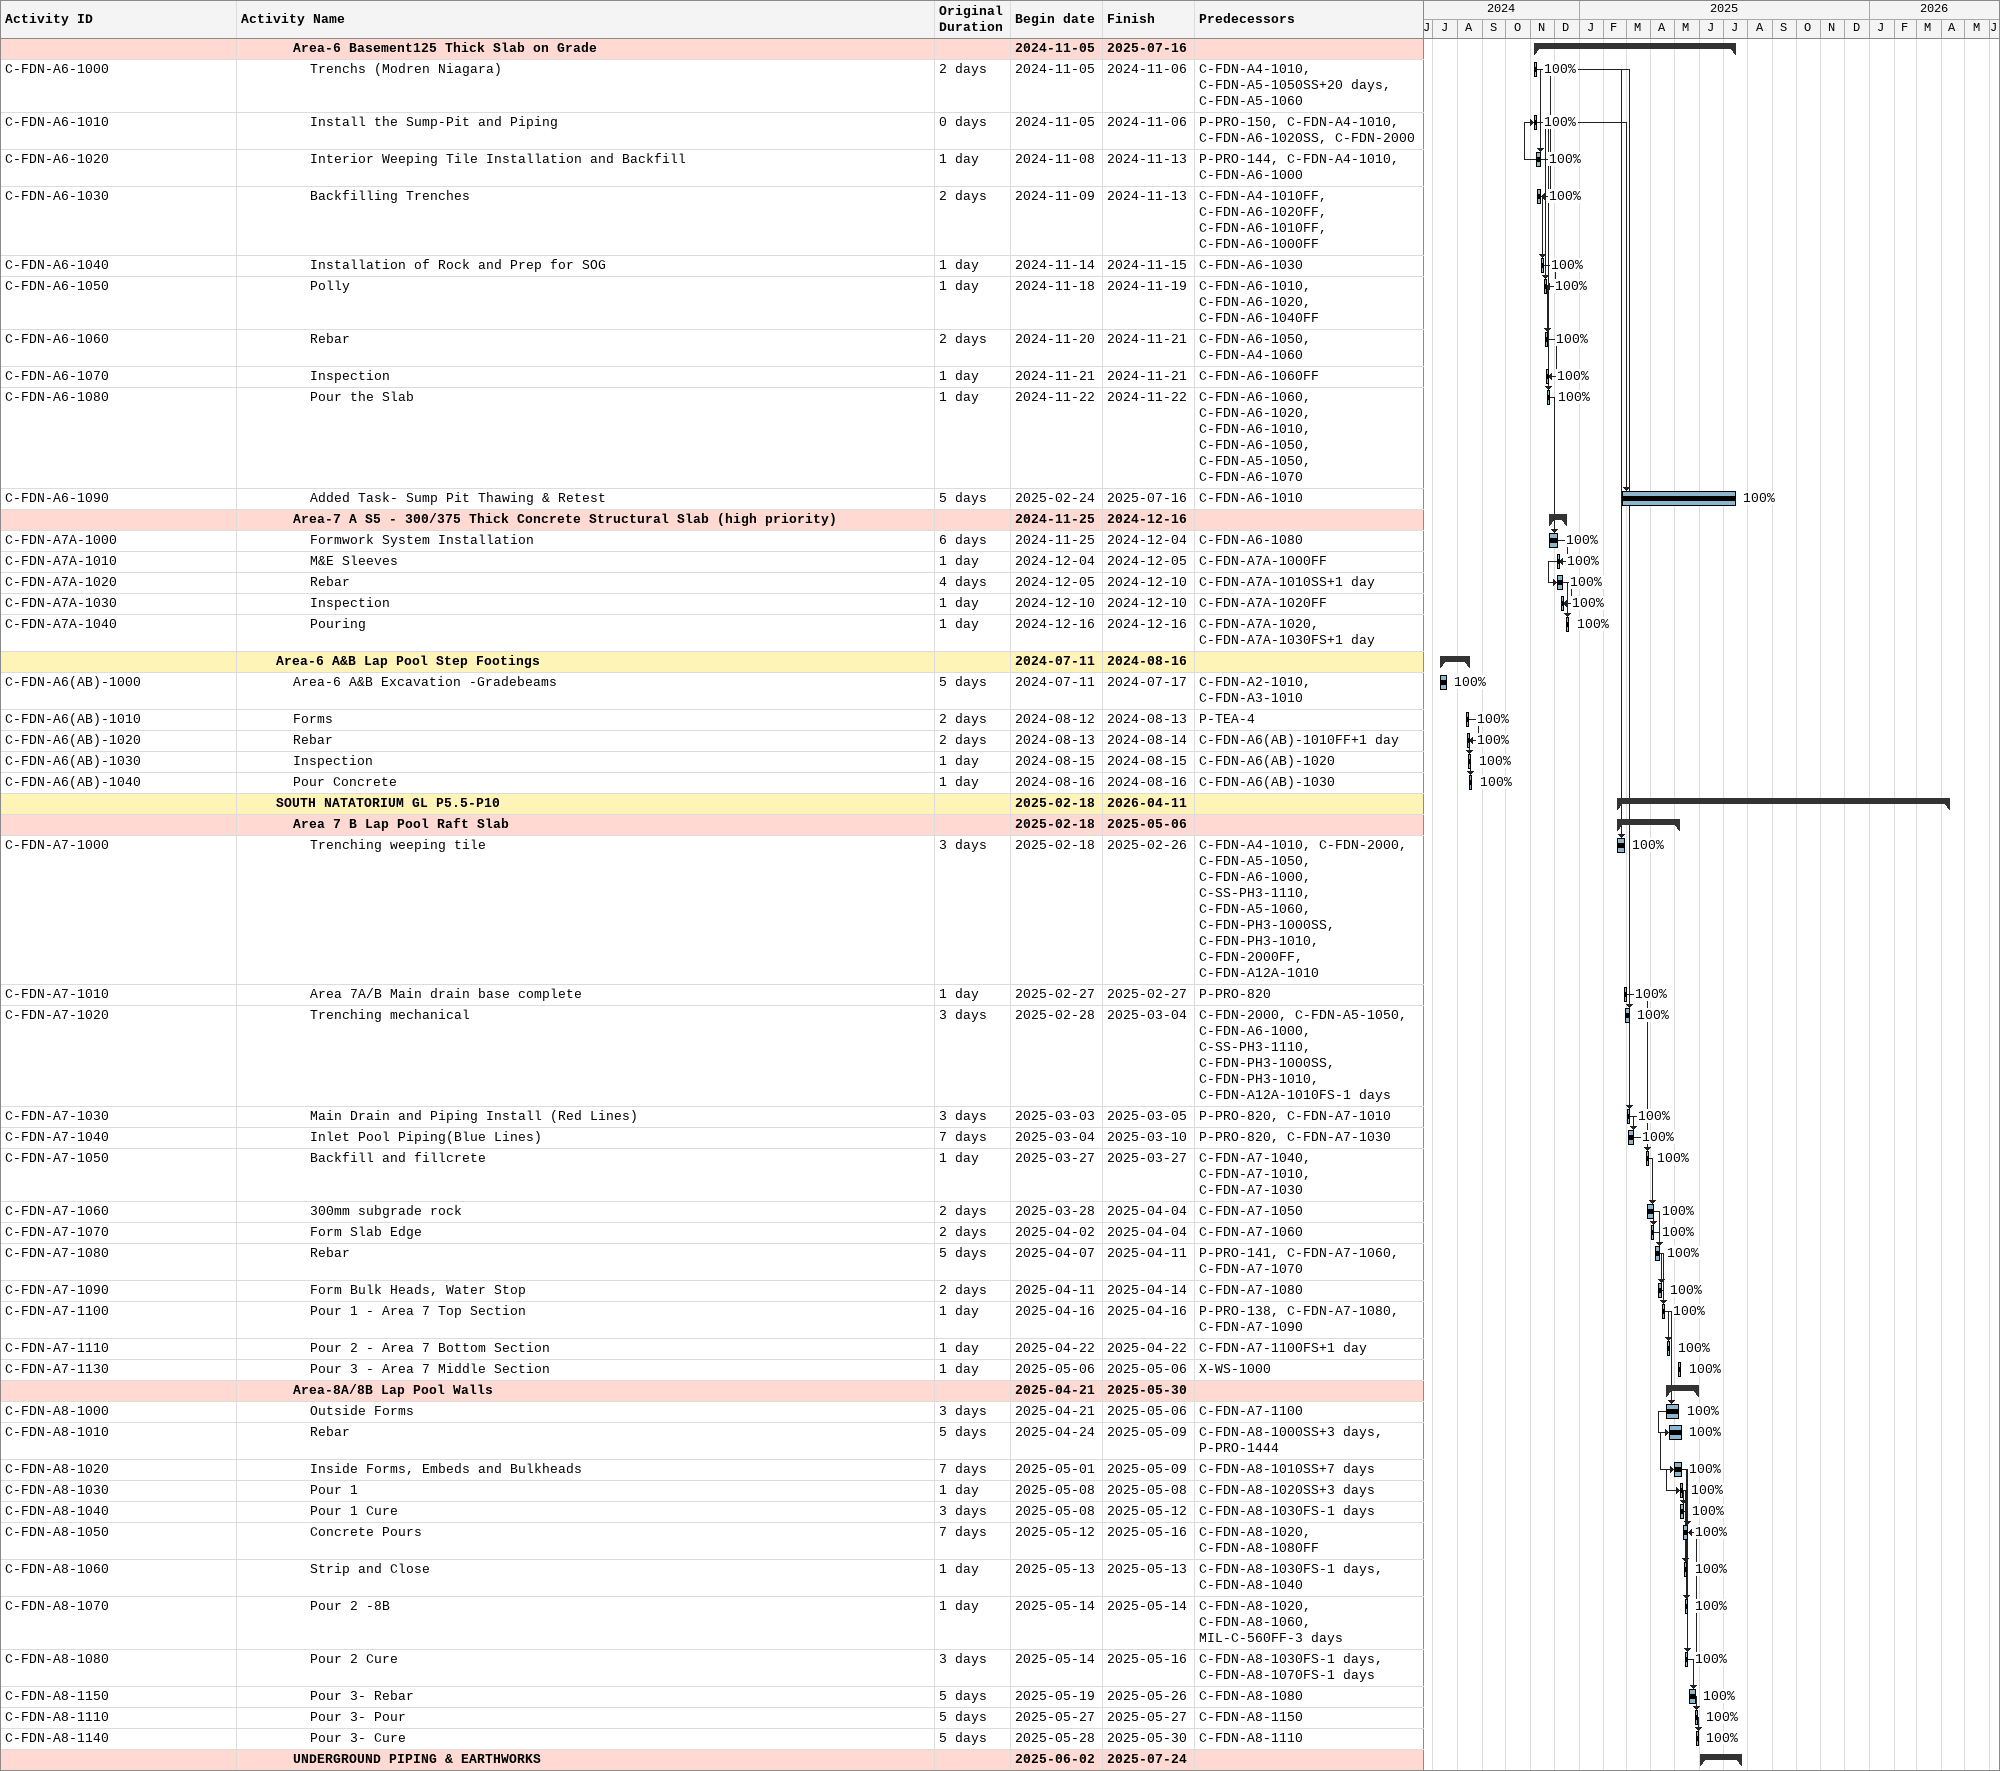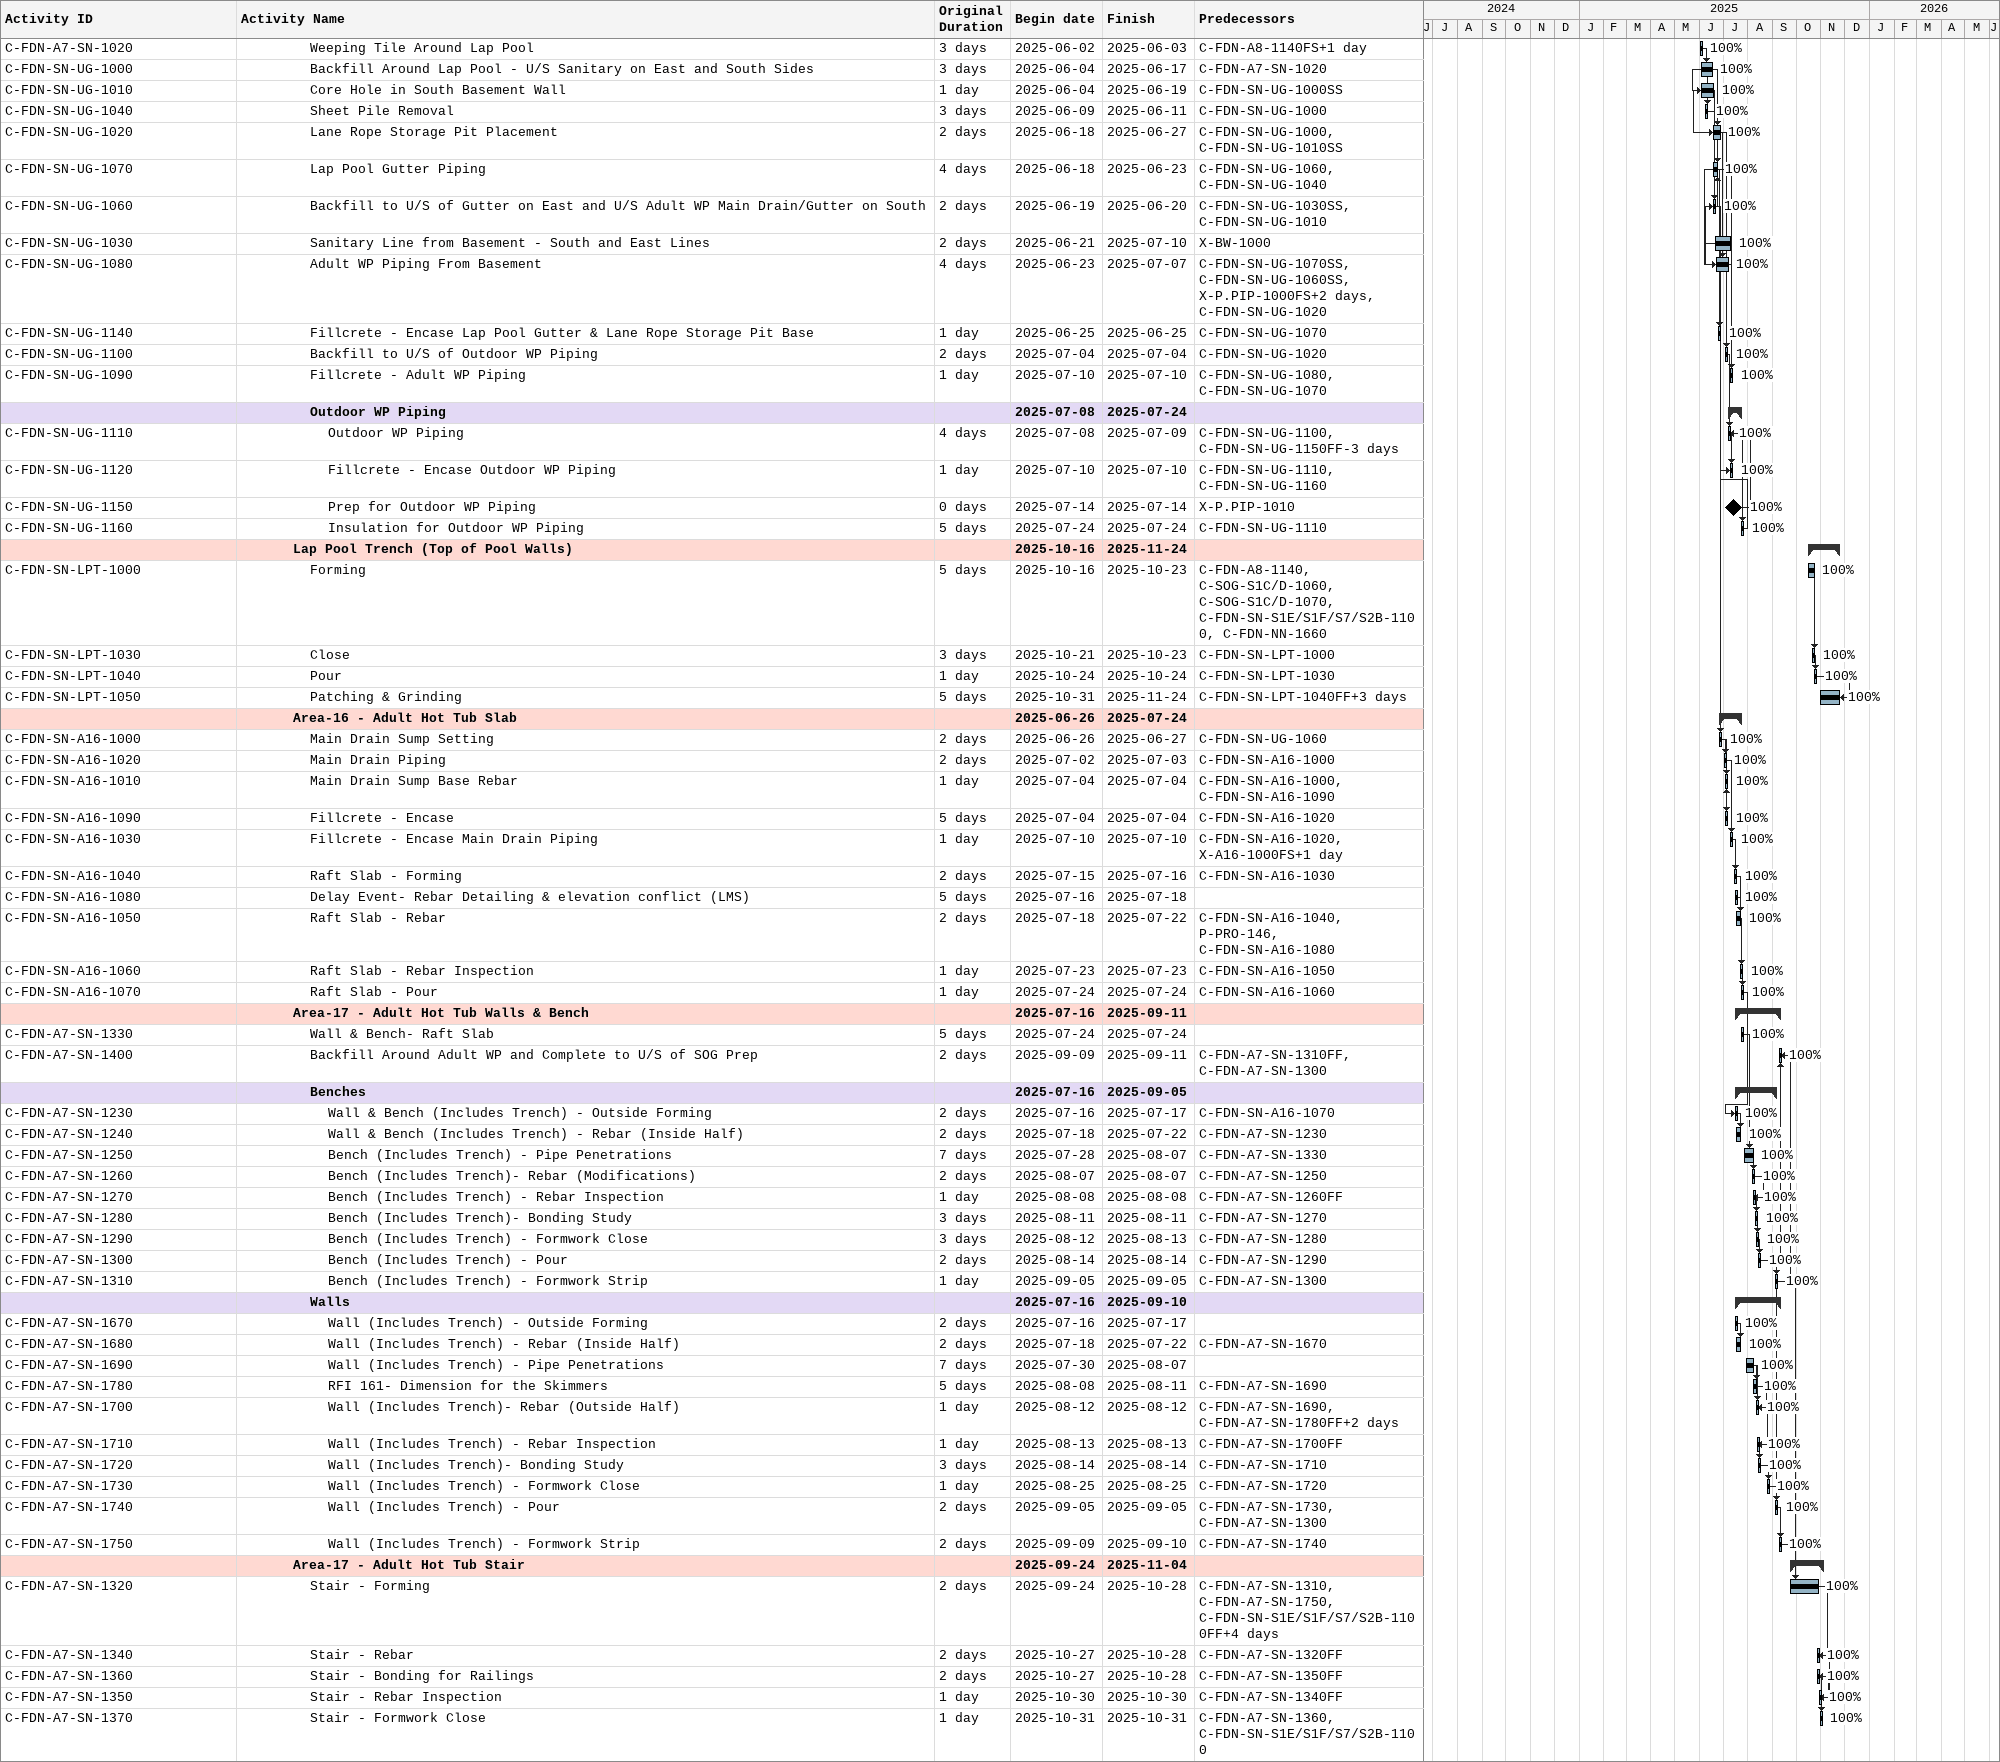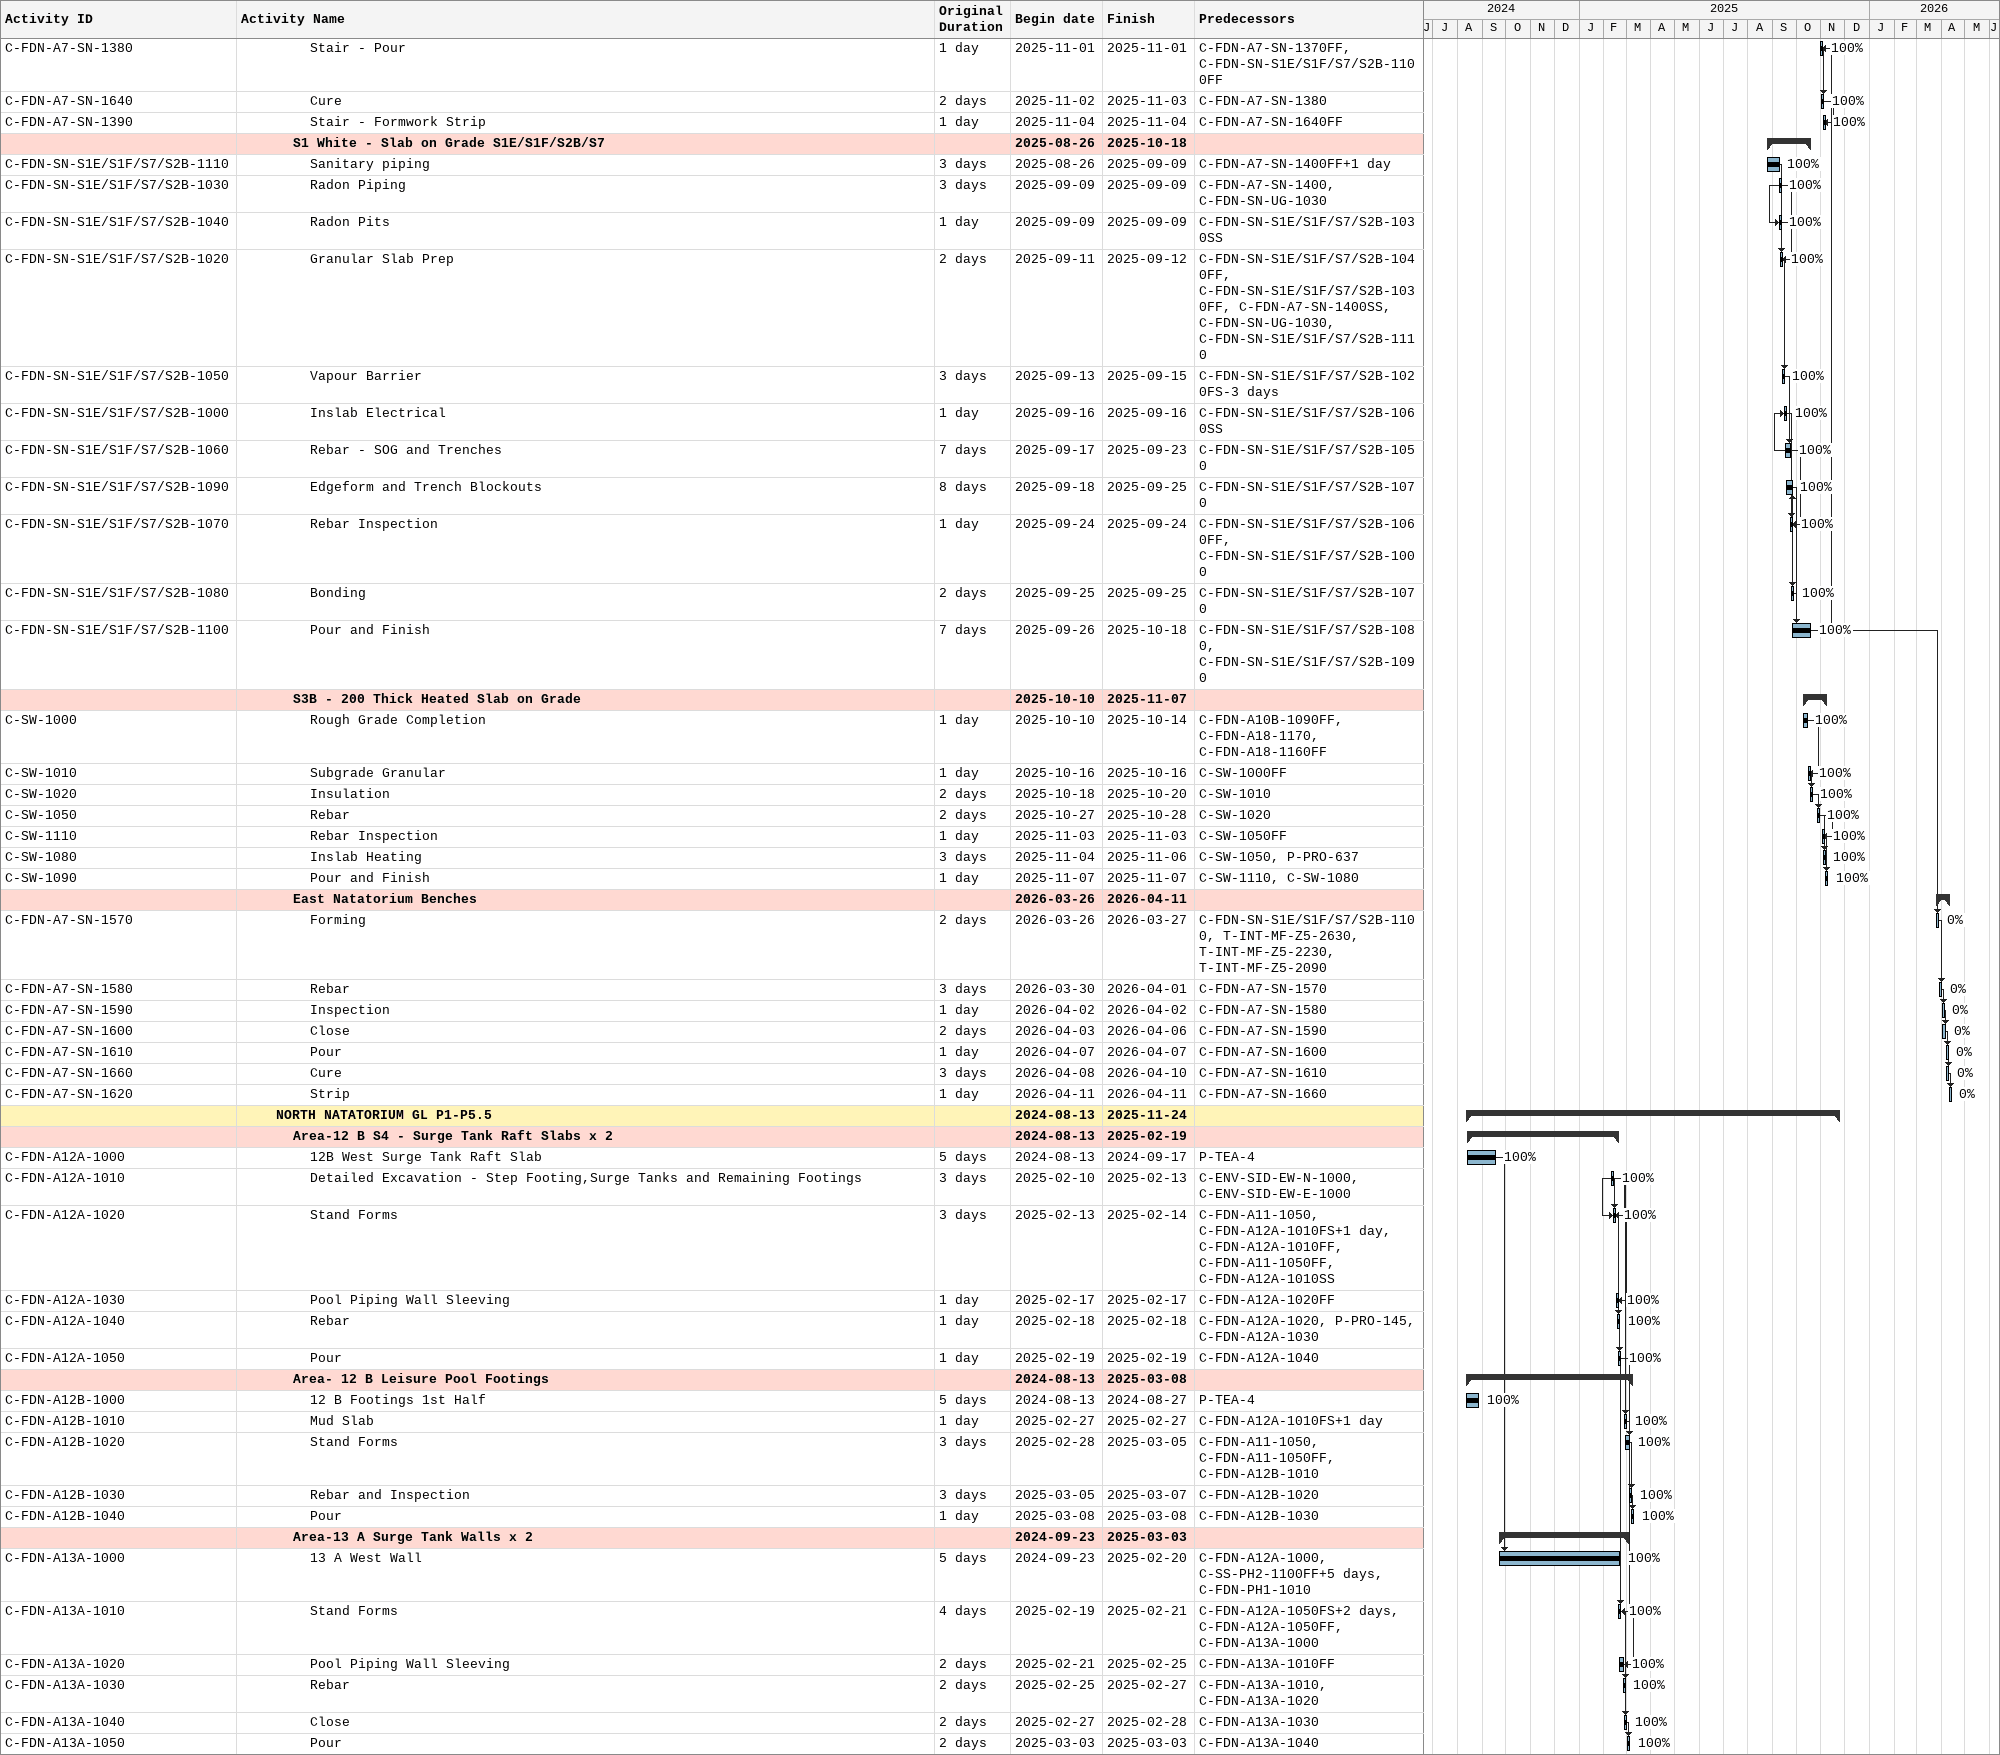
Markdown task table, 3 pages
| ID | Level | Task | Original duration | Start | Finish | Predecessors | % complete |
|---|---|---|---|---|---|---|---|
|  | 4 | **Area-6 Basement125 Thick Slab on Grade** |  | 2024-11-05 | 2025-07-16 |  |  |
| C-FDN-A6-1000 | 5 | Trenchs (Modren Niagara) | 2d | 2024-11-05 | 2024-11-06 | C-FDN-A4-1010, C-FDN-A5-1050SS+20d, C-FDN-A5-1060 | 100 |
| C-FDN-A6-1010 | 5 | Install the Sump-Pit and Piping | 0d | 2024-11-05 | 2024-11-06 | P-PRO-150, C-FDN-A4-1010, C-FDN-A6-1020SS, C-FDN-2000 | 100 |
| C-FDN-A6-1020 | 5 | Interior Weeping Tile Installation and Backfill | 1d | 2024-11-08 | 2024-11-13 | P-PRO-144, C-FDN-A4-1010, C-FDN-A6-1000 | 100 |
| C-FDN-A6-1030 | 5 | Backfilling Trenches | 2d | 2024-11-09 | 2024-11-13 | C-FDN-A4-1010FF, C-FDN-A6-1020FF, C-FDN-A6-1010FF, C-FDN-A6-1000FF | 100 |
| C-FDN-A6-1040 | 5 | Installation of Rock and Prep for SOG | 1d | 2024-11-14 | 2024-11-15 | C-FDN-A6-1030 | 100 |
| C-FDN-A6-1050 | 5 | Polly | 1d | 2024-11-18 | 2024-11-19 | C-FDN-A6-1010, C-FDN-A6-1020, C-FDN-A6-1040FF | 100 |
| C-FDN-A6-1060 | 5 | Rebar | 2d | 2024-11-20 | 2024-11-21 | C-FDN-A6-1050, C-FDN-A4-1060 | 100 |
| C-FDN-A6-1070 | 5 | Inspection | 1d | 2024-11-21 | 2024-11-21 | C-FDN-A6-1060FF | 100 |
| C-FDN-A6-1080 | 5 | Pour the Slab | 1d | 2024-11-22 | 2024-11-22 | C-FDN-A6-1060, C-FDN-A6-1020, C-FDN-A6-1010, C-FDN-A6-1050, C-FDN-A5-1050, C-FDN-A6-1070 | 100 |
| C-FDN-A6-1090 | 5 | Added Task- Sump Pit Thawing & Retest | 5d | 2025-02-24 | 2025-07-16 | C-FDN-A6-1010 | 100 |
|  | 4 | **Area-7 A S5 - 300/375 Thick Concrete Structural Slab (high priority)** |  | 2024-11-25 | 2024-12-16 |  |  |
| C-FDN-A7A-1000 | 5 | Formwork System Installation | 6d | 2024-11-25 | 2024-12-04 | C-FDN-A6-1080 | 100 |
| C-FDN-A7A-1010 | 5 | M&E Sleeves | 1d | 2024-12-04 | 2024-12-05 | C-FDN-A7A-1000FF | 100 |
| C-FDN-A7A-1020 | 5 | Rebar | 4d | 2024-12-05 | 2024-12-10 | C-FDN-A7A-1010SS+1d | 100 |
| C-FDN-A7A-1030 | 5 | Inspection | 1d | 2024-12-10 | 2024-12-10 | C-FDN-A7A-1020FF | 100 |
| C-FDN-A7A-1040 | 5 | Pouring | 1d | 2024-12-16 | 2024-12-16 | C-FDN-A7A-1020, C-FDN-A7A-1030FS+1d | 100 |
|  | 3 | **Area-6 A&B Lap Pool Step Footings** |  | 2024-07-11 | 2024-08-16 |  |  |
| C-FDN-A6(AB)-1000 | 4 | Area-6 A&B Excavation -Gradebeams | 5d | 2024-07-11 | 2024-07-17 | C-FDN-A2-1010, C-FDN-A3-1010 | 100 |
| C-FDN-A6(AB)-1010 | 4 | Forms | 2d | 2024-08-12 | 2024-08-13 | P-TEA-4 | 100 |
| C-FDN-A6(AB)-1020 | 4 | Rebar | 2d | 2024-08-13 | 2024-08-14 | C-FDN-A6(AB)-1010FF+1d | 100 |
| C-FDN-A6(AB)-1030 | 4 | Inspection | 1d | 2024-08-15 | 2024-08-15 | C-FDN-A6(AB)-1020 | 100 |
| C-FDN-A6(AB)-1040 | 4 | Pour Concrete | 1d | 2024-08-16 | 2024-08-16 | C-FDN-A6(AB)-1030 | 100 |
|  | 3 | **SOUTH NATATORIUM GL P5.5-P10** |  | 2025-02-18 | 2026-04-11 |  |  |
|  | 4 | **Area 7 B Lap Pool Raft Slab** |  | 2025-02-18 | 2025-05-06 |  |  |
| C-FDN-A7-1000 | 5 | Trenching weeping tile | 3d | 2025-02-18 | 2025-02-26 | C-FDN-A4-1010, C-FDN-2000, C-FDN-A5-1050, C-FDN-A6-1000, C-SS-PH3-1110, C-FDN-A5-1060, C-FDN-PH3-1000SS, C-FDN-PH3-1010, C-FDN-2000FF, C-FDN-A12A-1010 | 100 |
| C-FDN-A7-1010 | 5 | Area 7A/B Main drain base complete | 1d | 2025-02-27 | 2025-02-27 | P-PRO-820 | 100 |
| C-FDN-A7-1020 | 5 | Trenching mechanical | 3d | 2025-02-28 | 2025-03-04 | C-FDN-2000, C-FDN-A5-1050, C-FDN-A6-1000, C-SS-PH3-1110, C-FDN-PH3-1000SS, C-FDN-PH3-1010, C-FDN-A12A-1010FS-1d | 100 |
| C-FDN-A7-1030 | 5 | Main Drain and Piping Install (Red Lines) | 3d | 2025-03-03 | 2025-03-05 | P-PRO-820, C-FDN-A7-1010 | 100 |
| C-FDN-A7-1040 | 5 | Inlet Pool Piping(Blue Lines) | 7d | 2025-03-04 | 2025-03-10 | P-PRO-820, C-FDN-A7-1030 | 100 |
| C-FDN-A7-1050 | 5 | Backfill and fillcrete | 1d | 2025-03-27 | 2025-03-27 | C-FDN-A7-1040, C-FDN-A7-1010, C-FDN-A7-1030 | 100 |
| C-FDN-A7-1060 | 5 | 300mm subgrade rock | 2d | 2025-03-28 | 2025-04-04 | C-FDN-A7-1050 | 100 |
| C-FDN-A7-1070 | 5 | Form Slab Edge | 2d | 2025-04-02 | 2025-04-04 | C-FDN-A7-1060 | 100 |
| C-FDN-A7-1080 | 5 | Rebar | 5d | 2025-04-07 | 2025-04-11 | P-PRO-141, C-FDN-A7-1060, C-FDN-A7-1070 | 100 |
| C-FDN-A7-1090 | 5 | Form Bulk Heads, Water Stop | 2d | 2025-04-11 | 2025-04-14 | C-FDN-A7-1080 | 100 |
| C-FDN-A7-1100 | 5 | Pour 1 - Area 7 Top Section | 1d | 2025-04-16 | 2025-04-16 | P-PRO-138, C-FDN-A7-1080, C-FDN-A7-1090 | 100 |
| C-FDN-A7-1110 | 5 | Pour 2 - Area 7 Bottom Section | 1d | 2025-04-22 | 2025-04-22 | C-FDN-A7-1100FS+1d | 100 |
| C-FDN-A7-1130 | 5 | Pour 3 - Area 7 Middle Section | 1d | 2025-05-06 | 2025-05-06 | X-WS-1000 | 100 |
|  | 4 | **Area-8A/8B Lap Pool Walls** |  | 2025-04-21 | 2025-05-30 |  |  |
| C-FDN-A8-1000 | 5 | Outside Forms | 3d | 2025-04-21 | 2025-05-06 | C-FDN-A7-1100 | 100 |
| C-FDN-A8-1010 | 5 | Rebar | 5d | 2025-04-24 | 2025-05-09 | C-FDN-A8-1000SS+3d, P-PRO-1444 | 100 |
| C-FDN-A8-1020 | 5 | Inside Forms, Embeds and Bulkheads | 7d | 2025-05-01 | 2025-05-09 | C-FDN-A8-1010SS+7d | 100 |
| C-FDN-A8-1030 | 5 | Pour 1 | 1d | 2025-05-08 | 2025-05-08 | C-FDN-A8-1020SS+3d | 100 |
| C-FDN-A8-1040 | 5 | Pour 1 Cure | 3d | 2025-05-08 | 2025-05-12 | C-FDN-A8-1030FS-1d | 100 |
| C-FDN-A8-1050 | 5 | Concrete Pours | 7d | 2025-05-12 | 2025-05-16 | C-FDN-A8-1020, C-FDN-A8-1080FF | 100 |
| C-FDN-A8-1060 | 5 | Strip and Close | 1d | 2025-05-13 | 2025-05-13 | C-FDN-A8-1030FS-1d, C-FDN-A8-1040 | 100 |
| C-FDN-A8-1070 | 5 | Pour 2 -8B | 1d | 2025-05-14 | 2025-05-14 | C-FDN-A8-1020, C-FDN-A8-1060, MIL-C-560FF-3d | 100 |
| C-FDN-A8-1080 | 5 | Pour 2 Cure | 3d | 2025-05-14 | 2025-05-16 | C-FDN-A8-1030FS-1d, C-FDN-A8-1070FS-1d | 100 |
| C-FDN-A8-1150 | 5 | Pour 3- Rebar | 5d | 2025-05-19 | 2025-05-26 | C-FDN-A8-1080 | 100 |
| C-FDN-A8-1110 | 5 | Pour 3- Pour | 5d | 2025-05-27 | 2025-05-27 | C-FDN-A8-1150 | 100 |
| C-FDN-A8-1140 | 5 | Pour 3- Cure | 5d | 2025-05-28 | 2025-05-30 | C-FDN-A8-1110 | 100 |
|  | 4 | **UNDERGROUND PIPING & EARTHWORKS** |  | 2025-06-02 | 2025-07-24 |  |  |
| C-FDN-A7-SN-1020 | 5 | Weeping Tile Around Lap Pool | 3d | 2025-06-02 | 2025-06-03 | C-FDN-A8-1140FS+1d | 100 |
| C-FDN-SN-UG-1000 | 5 | Backfill Around Lap Pool - U/S Sanitary on East and South Sides | 3d | 2025-06-04 | 2025-06-17 | C-FDN-A7-SN-1020 | 100 |
| C-FDN-SN-UG-1010 | 5 | Core Hole in South Basement Wall | 1d | 2025-06-04 | 2025-06-19 | C-FDN-SN-UG-1000SS | 100 |
| C-FDN-SN-UG-1040 | 5 | Sheet Pile Removal | 3d | 2025-06-09 | 2025-06-11 | C-FDN-SN-UG-1000 | 100 |
| C-FDN-SN-UG-1020 | 5 | Lane Rope Storage Pit Placement | 2d | 2025-06-18 | 2025-06-27 | C-FDN-SN-UG-1000, C-FDN-SN-UG-1010SS | 100 |
| C-FDN-SN-UG-1070 | 5 | Lap Pool Gutter Piping | 4d | 2025-06-18 | 2025-06-23 | C-FDN-SN-UG-1060, C-FDN-SN-UG-1040 | 100 |
| C-FDN-SN-UG-1060 | 5 | Backfill to U/S of Gutter on East and U/S Adult WP Main Drain/Gutter on South | 2d | 2025-06-19 | 2025-06-20 | C-FDN-SN-UG-1030SS, C-FDN-SN-UG-1010 | 100 |
| C-FDN-SN-UG-1030 | 5 | Sanitary Line from Basement - South and East Lines | 2d | 2025-06-21 | 2025-07-10 | X-BW-1000 | 100 |
| C-FDN-SN-UG-1080 | 5 | Adult WP Piping From Basement | 4d | 2025-06-23 | 2025-07-07 | C-FDN-SN-UG-1070SS, C-FDN-SN-UG-1060SS, X-P.PIP-1000FS+2d, C-FDN-SN-UG-1020 | 100 |
| C-FDN-SN-UG-1140 | 5 | Fillcrete - Encase Lap Pool Gutter & Lane Rope Storage Pit Base | 1d | 2025-06-25 | 2025-06-25 | C-FDN-SN-UG-1070 | 100 |
| C-FDN-SN-UG-1100 | 5 | Backfill to U/S of Outdoor WP Piping | 2d | 2025-07-04 | 2025-07-04 | C-FDN-SN-UG-1020 | 100 |
| C-FDN-SN-UG-1090 | 5 | Fillcrete - Adult WP Piping | 1d | 2025-07-10 | 2025-07-10 | C-FDN-SN-UG-1080, C-FDN-SN-UG-1070 | 100 |
|  | 5 | **Outdoor WP Piping** |  | 2025-07-08 | 2025-07-24 |  |  |
| C-FDN-SN-UG-1110 | 6 | Outdoor WP Piping | 4d | 2025-07-08 | 2025-07-09 | C-FDN-SN-UG-1100, C-FDN-SN-UG-1150FF-3d | 100 |
| C-FDN-SN-UG-1120 | 6 | Fillcrete - Encase Outdoor WP Piping | 1d | 2025-07-10 | 2025-07-10 | C-FDN-SN-UG-1110, C-FDN-SN-UG-1160 | 100 |
| C-FDN-SN-UG-1150 | 6 | Prep for Outdoor WP Piping | 0d | 2025-07-14 | 2025-07-14 | X-P.PIP-1010 | 100 |
| C-FDN-SN-UG-1160 | 6 | Insulation for Outdoor WP Piping | 5d | 2025-07-24 | 2025-07-24 | C-FDN-SN-UG-1110 | 100 |
|  | 4 | **Lap Pool Trench (Top of Pool Walls)** |  | 2025-10-16 | 2025-11-24 |  |  |
| C-FDN-SN-LPT-1000 | 5 | Forming | 5d | 2025-10-16 | 2025-10-23 | C-FDN-A8-1140, C-SOG-S1C/D-1060, C-SOG-S1C/D-1070, C-FDN-SN-S1E/S1F/S7/S2B-1100, C-FDN-NN-1660 | 100 |
| C-FDN-SN-LPT-1030 | 5 | Close | 3d | 2025-10-21 | 2025-10-23 | C-FDN-SN-LPT-1000 | 100 |
| C-FDN-SN-LPT-1040 | 5 | Pour | 1d | 2025-10-24 | 2025-10-24 | C-FDN-SN-LPT-1030 | 100 |
| C-FDN-SN-LPT-1050 | 5 | Patching & Grinding | 5d | 2025-10-31 | 2025-11-24 | C-FDN-SN-LPT-1040FF+3d | 100 |
|  | 4 | **Area-16 - Adult Hot Tub Slab** |  | 2025-06-26 | 2025-07-24 |  |  |
| C-FDN-SN-A16-1000 | 5 | Main Drain Sump Setting | 2d | 2025-06-26 | 2025-06-27 | C-FDN-SN-UG-1060 | 100 |
| C-FDN-SN-A16-1020 | 5 | Main Drain Piping | 2d | 2025-07-02 | 2025-07-03 | C-FDN-SN-A16-1000 | 100 |
| C-FDN-SN-A16-1010 | 5 | Main Drain Sump Base Rebar | 1d | 2025-07-04 | 2025-07-04 | C-FDN-SN-A16-1000, C-FDN-SN-A16-1090 | 100 |
| C-FDN-SN-A16-1090 | 5 | Fillcrete - Encase | 5d | 2025-07-04 | 2025-07-04 | C-FDN-SN-A16-1020 | 100 |
| C-FDN-SN-A16-1030 | 5 | Fillcrete - Encase Main Drain Piping | 1d | 2025-07-10 | 2025-07-10 | C-FDN-SN-A16-1020, X-A16-1000FS+1d | 100 |
| C-FDN-SN-A16-1040 | 5 | Raft Slab - Forming | 2d | 2025-07-15 | 2025-07-16 | C-FDN-SN-A16-1030 | 100 |
| C-FDN-SN-A16-1080 | 5 | Delay Event- Rebar Detailing & elevation conflict (LMS) | 5d | 2025-07-16 | 2025-07-18 |  | 100 |
| C-FDN-SN-A16-1050 | 5 | Raft Slab - Rebar | 2d | 2025-07-18 | 2025-07-22 | C-FDN-SN-A16-1040, P-PRO-146, C-FDN-SN-A16-1080 | 100 |
| C-FDN-SN-A16-1060 | 5 | Raft Slab - Rebar Inspection | 1d | 2025-07-23 | 2025-07-23 | C-FDN-SN-A16-1050 | 100 |
| C-FDN-SN-A16-1070 | 5 | Raft Slab - Pour | 1d | 2025-07-24 | 2025-07-24 | C-FDN-SN-A16-1060 | 100 |
|  | 4 | **Area-17 - Adult Hot Tub Walls & Bench** |  | 2025-07-16 | 2025-09-11 |  |  |
| C-FDN-A7-SN-1330 | 5 | Wall & Bench- Raft Slab | 5d | 2025-07-24 | 2025-07-24 |  | 100 |
| C-FDN-A7-SN-1400 | 5 | Backfill Around Adult WP and Complete to U/S of SOG Prep | 2d | 2025-09-09 | 2025-09-11 | C-FDN-A7-SN-1310FF, C-FDN-A7-SN-1300 | 100 |
|  | 5 | **Benches** |  | 2025-07-16 | 2025-09-05 |  |  |
| C-FDN-A7-SN-1230 | 6 | Wall & Bench (Includes Trench) - Outside Forming | 2d | 2025-07-16 | 2025-07-17 | C-FDN-SN-A16-1070 | 100 |
| C-FDN-A7-SN-1240 | 6 | Wall & Bench (Includes Trench) - Rebar (Inside Half) | 2d | 2025-07-18 | 2025-07-22 | C-FDN-A7-SN-1230 | 100 |
| C-FDN-A7-SN-1250 | 6 | Bench (Includes Trench) - Pipe Penetrations | 7d | 2025-07-28 | 2025-08-07 | C-FDN-A7-SN-1330 | 100 |
| C-FDN-A7-SN-1260 | 6 | Bench (Includes Trench)- Rebar (Modifications) | 2d | 2025-08-07 | 2025-08-07 | C-FDN-A7-SN-1250 | 100 |
| C-FDN-A7-SN-1270 | 6 | Bench (Includes Trench) - Rebar Inspection | 1d | 2025-08-08 | 2025-08-08 | C-FDN-A7-SN-1260FF | 100 |
| C-FDN-A7-SN-1280 | 6 | Bench (Includes Trench)- Bonding Study | 3d | 2025-08-11 | 2025-08-11 | C-FDN-A7-SN-1270 | 100 |
| C-FDN-A7-SN-1290 | 6 | Bench (Includes Trench) - Formwork Close | 3d | 2025-08-12 | 2025-08-13 | C-FDN-A7-SN-1280 | 100 |
| C-FDN-A7-SN-1300 | 6 | Bench (Includes Trench) - Pour | 2d | 2025-08-14 | 2025-08-14 | C-FDN-A7-SN-1290 | 100 |
| C-FDN-A7-SN-1310 | 6 | Bench (Includes Trench) - Formwork Strip | 1d | 2025-09-05 | 2025-09-05 | C-FDN-A7-SN-1300 | 100 |
|  | 5 | **Walls** |  | 2025-07-16 | 2025-09-10 |  |  |
| C-FDN-A7-SN-1670 | 6 | Wall (Includes Trench) - Outside Forming | 2d | 2025-07-16 | 2025-07-17 |  | 100 |
| C-FDN-A7-SN-1680 | 6 | Wall (Includes Trench) - Rebar (Inside Half) | 2d | 2025-07-18 | 2025-07-22 | C-FDN-A7-SN-1670 | 100 |
| C-FDN-A7-SN-1690 | 6 | Wall (Includes Trench) - Pipe Penetrations | 7d | 2025-07-30 | 2025-08-07 |  | 100 |
| C-FDN-A7-SN-1780 | 6 | RFI 161- Dimension for the Skimmers | 5d | 2025-08-08 | 2025-08-11 | C-FDN-A7-SN-1690 | 100 |
| C-FDN-A7-SN-1700 | 6 | Wall (Includes Trench)- Rebar (Outside Half) | 1d | 2025-08-12 | 2025-08-12 | C-FDN-A7-SN-1690, C-FDN-A7-SN-1780FF+2d | 100 |
| C-FDN-A7-SN-1710 | 6 | Wall (Includes Trench) - Rebar Inspection | 1d | 2025-08-13 | 2025-08-13 | C-FDN-A7-SN-1700FF | 100 |
| C-FDN-A7-SN-1720 | 6 | Wall (Includes Trench)- Bonding Study | 3d | 2025-08-14 | 2025-08-14 | C-FDN-A7-SN-1710 | 100 |
| C-FDN-A7-SN-1730 | 6 | Wall (Includes Trench) - Formwork Close | 1d | 2025-08-25 | 2025-08-25 | C-FDN-A7-SN-1720 | 100 |
| C-FDN-A7-SN-1740 | 6 | Wall (Includes Trench) - Pour | 2d | 2025-09-05 | 2025-09-05 | C-FDN-A7-SN-1730, C-FDN-A7-SN-1300 | 100 |
| C-FDN-A7-SN-1750 | 6 | Wall (Includes Trench) - Formwork Strip | 2d | 2025-09-09 | 2025-09-10 | C-FDN-A7-SN-1740 | 100 |
|  | 4 | **Area-17 - Adult Hot Tub Stair** |  | 2025-09-24 | 2025-11-04 |  |  |
| C-FDN-A7-SN-1320 | 5 | Stair - Forming | 2d | 2025-09-24 | 2025-10-28 | C-FDN-A7-SN-1310, C-FDN-A7-SN-1750, C-FDN-SN-S1E/S1F/S7/S2B-1100FF+4d | 100 |
| C-FDN-A7-SN-1340 | 5 | Stair - Rebar | 2d | 2025-10-27 | 2025-10-28 | C-FDN-A7-SN-1320FF | 100 |
| C-FDN-A7-SN-1360 | 5 | Stair - Bonding for Railings | 2d | 2025-10-27 | 2025-10-28 | C-FDN-A7-SN-1350FF | 100 |
| C-FDN-A7-SN-1350 | 5 | Stair - Rebar Inspection | 1d | 2025-10-30 | 2025-10-30 | C-FDN-A7-SN-1340FF | 100 |
| C-FDN-A7-SN-1370 | 5 | Stair - Formwork Close | 1d | 2025-10-31 | 2025-10-31 | C-FDN-A7-SN-1360, C-FDN-SN-S1E/S1F/S7/S2B-1100 | 100 |
| C-FDN-A7-SN-1380 | 5 | Stair - Pour | 1d | 2025-11-01 | 2025-11-01 | C-FDN-A7-SN-1370FF, C-FDN-SN-S1E/S1F/S7/S2B-1100FF | 100 |
| C-FDN-A7-SN-1640 | 5 | Cure | 2d | 2025-11-02 | 2025-11-03 | C-FDN-A7-SN-1380 | 100 |
| C-FDN-A7-SN-1390 | 5 | Stair - Formwork Strip | 1d | 2025-11-04 | 2025-11-04 | C-FDN-A7-SN-1640FF | 100 |
|  | 4 | **S1 White - Slab on Grade S1E/S1F/S2B/S7** |  | 2025-08-26 | 2025-10-18 |  |  |
| C-FDN-SN-S1E/S1F/S7/S2B-1110 | 5 | Sanitary piping | 3d | 2025-08-26 | 2025-09-09 | C-FDN-A7-SN-1400FF+1d | 100 |
| C-FDN-SN-S1E/S1F/S7/S2B-1030 | 5 | Radon Piping | 3d | 2025-09-09 | 2025-09-09 | C-FDN-A7-SN-1400, C-FDN-SN-UG-1030 | 100 |
| C-FDN-SN-S1E/S1F/S7/S2B-1040 | 5 | Radon Pits | 1d | 2025-09-09 | 2025-09-09 | C-FDN-SN-S1E/S1F/S7/S2B-1030SS | 100 |
| C-FDN-SN-S1E/S1F/S7/S2B-1020 | 5 | Granular Slab Prep | 2d | 2025-09-11 | 2025-09-12 | C-FDN-SN-S1E/S1F/S7/S2B-1040FF, C-FDN-SN-S1E/S1F/S7/S2B-1030FF, C-FDN-A7-SN-1400SS, C-FDN-SN-UG-1030, C-FDN-SN-S1E/S1F/S7/S2B-1110 | 100 |
| C-FDN-SN-S1E/S1F/S7/S2B-1050 | 5 | Vapour Barrier | 3d | 2025-09-13 | 2025-09-15 | C-FDN-SN-S1E/S1F/S7/S2B-1020FS-3d | 100 |
| C-FDN-SN-S1E/S1F/S7/S2B-1000 | 5 | Inslab Electrical | 1d | 2025-09-16 | 2025-09-16 | C-FDN-SN-S1E/S1F/S7/S2B-1060SS | 100 |
| C-FDN-SN-S1E/S1F/S7/S2B-1060 | 5 | Rebar - SOG and Trenches | 7d | 2025-09-17 | 2025-09-23 | C-FDN-SN-S1E/S1F/S7/S2B-1050 | 100 |
| C-FDN-SN-S1E/S1F/S7/S2B-1090 | 5 | Edgeform and Trench Blockouts | 8d | 2025-09-18 | 2025-09-25 | C-FDN-SN-S1E/S1F/S7/S2B-1070 | 100 |
| C-FDN-SN-S1E/S1F/S7/S2B-1070 | 5 | Rebar Inspection | 1d | 2025-09-24 | 2025-09-24 | C-FDN-SN-S1E/S1F/S7/S2B-1060FF, C-FDN-SN-S1E/S1F/S7/S2B-1000 | 100 |
| C-FDN-SN-S1E/S1F/S7/S2B-1080 | 5 | Bonding | 2d | 2025-09-25 | 2025-09-25 | C-FDN-SN-S1E/S1F/S7/S2B-1070 | 100 |
| C-FDN-SN-S1E/S1F/S7/S2B-1100 | 5 | Pour and Finish | 7d | 2025-09-26 | 2025-10-18 | C-FDN-SN-S1E/S1F/S7/S2B-1080, C-FDN-SN-S1E/S1F/S7/S2B-1090 | 100 |
|  | 4 | **S3B - 200 Thick Heated Slab on Grade** |  | 2025-10-10 | 2025-11-07 |  |  |
| C-SW-1000 | 5 | Rough Grade Completion | 1d | 2025-10-10 | 2025-10-14 | C-FDN-A10B-1090FF, C-FDN-A18-1170, C-FDN-A18-1160FF | 100 |
| C-SW-1010 | 5 | Subgrade Granular | 1d | 2025-10-16 | 2025-10-16 | C-SW-1000FF | 100 |
| C-SW-1020 | 5 | Insulation | 2d | 2025-10-18 | 2025-10-20 | C-SW-1010 | 100 |
| C-SW-1050 | 5 | Rebar | 2d | 2025-10-27 | 2025-10-28 | C-SW-1020 | 100 |
| C-SW-1110 | 5 | Rebar Inspection | 1d | 2025-11-03 | 2025-11-03 | C-SW-1050FF | 100 |
| C-SW-1080 | 5 | Inslab Heating | 3d | 2025-11-04 | 2025-11-06 | C-SW-1050, P-PRO-637 | 100 |
| C-SW-1090 | 5 | Pour and Finish | 1d | 2025-11-07 | 2025-11-07 | C-SW-1110, C-SW-1080 | 100 |
|  | 4 | **East Natatorium Benches** |  | 2026-03-26 | 2026-04-11 |  |  |
| C-FDN-A7-SN-1570 | 5 | Forming | 2d | 2026-03-26 | 2026-03-27 | C-FDN-SN-S1E/S1F/S7/S2B-1100, T-INT-MF-Z5-2630, T-INT-MF-Z5-2230, T-INT-MF-Z5-2090 | 0 |
| C-FDN-A7-SN-1580 | 5 | Rebar | 3d | 2026-03-30 | 2026-04-01 | C-FDN-A7-SN-1570 | 0 |
| C-FDN-A7-SN-1590 | 5 | Inspection | 1d | 2026-04-02 | 2026-04-02 | C-FDN-A7-SN-1580 | 0 |
| C-FDN-A7-SN-1600 | 5 | Close | 2d | 2026-04-03 | 2026-04-06 | C-FDN-A7-SN-1590 | 0 |
| C-FDN-A7-SN-1610 | 5 | Pour | 1d | 2026-04-07 | 2026-04-07 | C-FDN-A7-SN-1600 | 0 |
| C-FDN-A7-SN-1660 | 5 | Cure | 3d | 2026-04-08 | 2026-04-10 | C-FDN-A7-SN-1610 | 0 |
| C-FDN-A7-SN-1620 | 5 | Strip | 1d | 2026-04-11 | 2026-04-11 | C-FDN-A7-SN-1660 | 0 |
|  | 3 | **NORTH NATATORIUM GL P1-P5.5** |  | 2024-08-13 | 2025-11-24 |  |  |
|  | 4 | **Area-12 B S4 - Surge Tank Raft Slabs x 2** |  | 2024-08-13 | 2025-02-19 |  |  |
| C-FDN-A12A-1000 | 5 | 12B West Surge Tank Raft Slab | 5d | 2024-08-13 | 2024-09-17 | P-TEA-4 | 100 |
| C-FDN-A12A-1010 | 5 | Detailed Excavation - Step Footing,Surge Tanks and Remaining Footings | 3d | 2025-02-10 | 2025-02-13 | C-ENV-SID-EW-N-1000, C-ENV-SID-EW-E-1000 | 100 |
| C-FDN-A12A-1020 | 5 | Stand Forms | 3d | 2025-02-13 | 2025-02-14 | C-FDN-A11-1050, C-FDN-A12A-1010FS+1d, C-FDN-A12A-1010FF, C-FDN-A11-1050FF, C-FDN-A12A-1010SS | 100 |
| C-FDN-A12A-1030 | 5 | Pool Piping Wall Sleeving | 1d | 2025-02-17 | 2025-02-17 | C-FDN-A12A-1020FF | 100 |
| C-FDN-A12A-1040 | 5 | Rebar | 1d | 2025-02-18 | 2025-02-18 | C-FDN-A12A-1020, P-PRO-145, C-FDN-A12A-1030 | 100 |
| C-FDN-A12A-1050 | 5 | Pour | 1d | 2025-02-19 | 2025-02-19 | C-FDN-A12A-1040 | 100 |
|  | 4 | **Area- 12 B Leisure Pool Footings** |  | 2024-08-13 | 2025-03-08 |  |  |
| C-FDN-A12B-1000 | 5 | 12 B Footings 1st Half | 5d | 2024-08-13 | 2024-08-27 | P-TEA-4 | 100 |
| C-FDN-A12B-1010 | 5 | Mud Slab | 1d | 2025-02-27 | 2025-02-27 | C-FDN-A12A-1010FS+1d | 100 |
| C-FDN-A12B-1020 | 5 | Stand Forms | 3d | 2025-02-28 | 2025-03-05 | C-FDN-A11-1050, C-FDN-A11-1050FF, C-FDN-A12B-1010 | 100 |
| C-FDN-A12B-1030 | 5 | Rebar and Inspection | 3d | 2025-03-05 | 2025-03-07 | C-FDN-A12B-1020 | 100 |
| C-FDN-A12B-1040 | 5 | Pour | 1d | 2025-03-08 | 2025-03-08 | C-FDN-A12B-1030 | 100 |
|  | 4 | **Area-13 A Surge Tank Walls x 2** |  | 2024-09-23 | 2025-03-03 |  |  |
| C-FDN-A13A-1000 | 5 | 13 A West Wall | 5d | 2024-09-23 | 2025-02-20 | C-FDN-A12A-1000, C-SS-PH2-1100FF+5d, C-FDN-PH1-1010 | 100 |
| C-FDN-A13A-1010 | 5 | Stand Forms | 4d | 2025-02-19 | 2025-02-21 | C-FDN-A12A-1050FS+2d, C-FDN-A12A-1050FF, C-FDN-A13A-1000 | 100 |
| C-FDN-A13A-1020 | 5 | Pool Piping Wall Sleeving | 2d | 2025-02-21 | 2025-02-25 | C-FDN-A13A-1010FF | 100 |
| C-FDN-A13A-1030 | 5 | Rebar | 2d | 2025-02-25 | 2025-02-27 | C-FDN-A13A-1010, C-FDN-A13A-1020 | 100 |
| C-FDN-A13A-1040 | 5 | Close | 2d | 2025-02-27 | 2025-02-28 | C-FDN-A13A-1030 | 100 |
| C-FDN-A13A-1050 | 5 | Pour | 2d | 2025-03-03 | 2025-03-03 | C-FDN-A13A-1040 | 100 |
